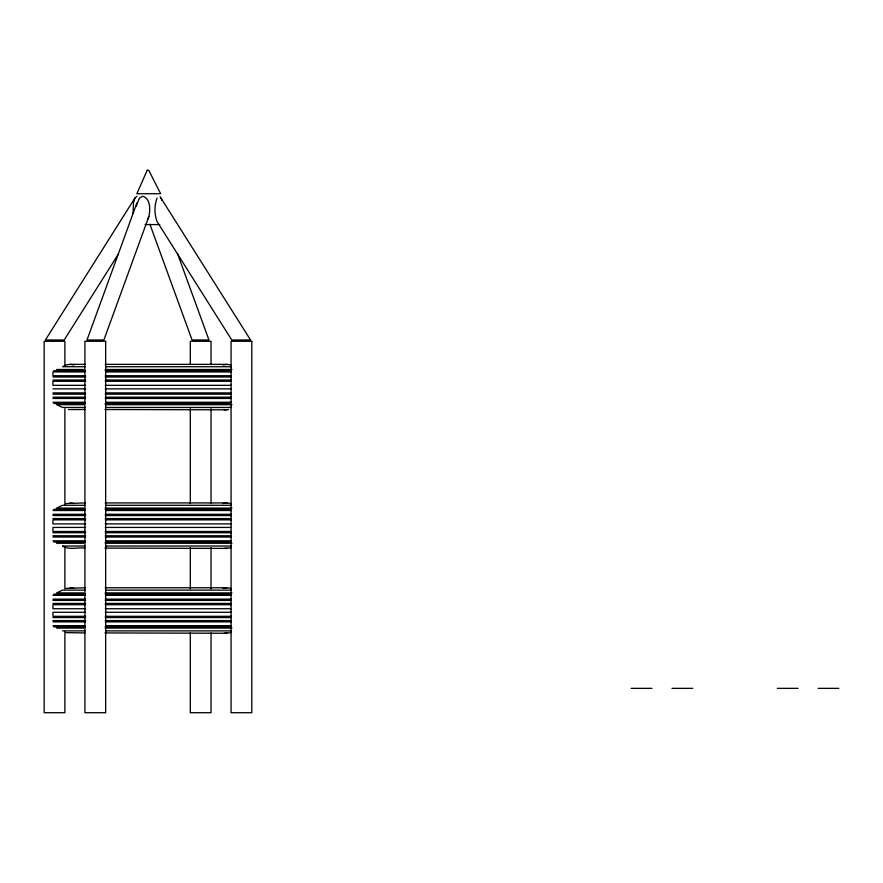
<?xml version="1.0" encoding="UTF-8"?>
<svg xmlns="http://www.w3.org/2000/svg" width="883" height="883" viewBox="0 0 883 883"><rect width="100%" height="100%" fill="white"/><g stroke="black" fill="none" stroke-linecap="round" stroke-linejoin="round"><path stroke-width="1.32" d="M136.192 206.28L139.404 198.046L142.858 196.236C150.684 198.818 150.397 209.889 148.841 216.556L103.885 339.999L86.987 339.999L136.876 203.002M136.92 196.236L134.922 198.046L133.465 203.002L133.068 213.289M157.042 198.046C154.304 205.474 154.304 214.094 157.042 221.512L231.776 339.999L250.573 339.999L160.066 196.688M147.748 219.359L148.841 216.556M134.922 198.046L45.386 339.999L64.183 339.999L118.399 254.039M85.508 364.359L70.011 364.359L66.148 364.955L62.538 366.721L84.989 366.721M223.112 364.955L226.975 364.359L230.838 364.955M224.304 409.822L228.664 409.569M66.148 503.531L85.508 502.924M223.112 503.531L226.975 502.924L230.838 503.531M224.304 548.398L230.838 547.802M66.148 588.365L85.508 587.769M223.112 588.365L226.975 587.769L230.838 588.365M224.304 633.243L230.838 632.636M145.088 224.58L159.768 224.58M105.187 364.359L226.975 364.359M105.518 366.721L231.512 366.721M56.655 369.491L83.554 369.491M105.176 369.491L231.953 369.491M53.731 370.717L85.408 370.717M105.143 370.717L230.551 370.717M84.889 371.931L52.947 371.931L52.947 375.728L85.596 375.728M106.137 371.931L231.236 371.931M105.276 375.728L231.236 375.728M52.947 376.986L85.596 376.986M105.276 376.986L231.236 376.986M52.947 380.021L85.596 380.021M105.276 380.021L231.236 380.021M85.596 381.279L52.947 381.279L52.947 385.319L85.596 385.319M105.276 381.279L231.236 381.279M105.276 385.319L231.236 385.319M52.947 388.862L85.596 388.862M105.276 388.862L231.236 388.862M52.947 392.902L85.596 392.902M105.276 392.902L231.236 392.902M52.947 394.16L85.596 394.16M105.276 394.16L231.236 394.16M52.947 397.195L85.596 397.195M105.276 397.195L231.236 397.195M52.947 398.454L85.596 398.454M105.276 398.454L231.236 398.454M52.947 402.251L84.889 402.251M106.137 402.251L231.236 402.251M53.731 403.465L85.408 403.465M105.143 403.465L230.551 403.465M83.554 404.69L56.655 404.69L62.538 407.46L84.989 407.46M105.176 404.69L231.953 404.69M105.518 407.46L231.512 407.46M84.9 409.524L68.322 409.569M104.934 409.524L226.975 409.822M105.187 502.924L226.975 502.924M84.989 505.297L62.538 505.297L56.655 508.067L83.554 508.067M105.518 505.297L231.512 505.297M105.176 508.067L231.953 508.067M53.731 509.281L85.408 509.281M105.143 509.281L230.551 509.281M52.947 510.506L84.889 510.506M106.137 510.506L231.236 510.506M52.947 514.292L85.596 514.292M105.276 514.292L231.236 514.292M52.947 515.562L85.596 515.562M105.276 515.562L231.236 515.562M52.947 518.586L85.596 518.586M105.276 518.586L231.236 518.586M85.596 519.855L52.947 519.855L52.947 523.895L85.596 523.895M105.276 519.855L231.236 519.855M105.276 523.895L231.236 523.895M85.596 527.427L52.947 527.427L52.947 531.478L85.596 531.478M105.276 527.427L231.236 527.427M105.276 531.478L231.236 531.478M52.947 532.736L85.596 532.736M105.276 532.736L231.236 532.736M52.947 535.771L85.596 535.771M105.276 535.771L231.236 535.771M52.947 537.03L85.596 537.03M105.276 537.03L231.236 537.03M52.947 540.815L84.889 540.815M106.137 540.815L231.236 540.815M53.731 542.041L85.408 542.041M105.143 542.041L230.551 542.041M56.655 543.266L83.554 543.266M105.176 543.266L231.953 543.266M84.989 546.025L62.538 546.025C69.26 550.319 77.494 547.085 84.9 548.1M105.518 546.025L231.512 546.025M104.934 548.1L226.975 548.398M105.187 587.769L226.975 587.769M84.989 590.131L62.538 590.131L56.655 592.901L83.554 592.901M105.518 590.131L231.512 590.131M105.176 592.901L231.953 592.901M53.731 594.127L85.408 594.127M105.143 594.127L230.551 594.127M52.947 595.341L84.889 595.341M106.137 595.341L231.236 595.341M52.947 599.138L85.596 599.138M105.276 599.138L231.236 599.138M52.947 600.396L85.596 600.396M105.276 600.396L231.236 600.396M52.947 603.431L85.596 603.431M105.276 603.431L231.236 603.431M85.596 604.689L52.947 604.689L52.947 608.74L85.596 608.74M105.276 604.689L231.236 604.689M105.276 608.74L231.236 608.74M85.596 612.272L52.947 612.272L52.947 616.312L85.596 616.312M105.276 612.272L231.236 612.272M105.276 616.312L231.236 616.312M52.947 617.581L85.596 617.581M105.276 617.581L231.236 617.581M52.947 620.606L85.596 620.606M105.276 620.606L231.236 620.606M52.947 621.875L85.596 621.875M105.276 621.875L231.236 621.875M52.947 625.661L84.889 625.661M106.137 625.661L231.236 625.661M53.731 626.886L85.408 626.886M105.143 626.886L230.551 626.886M56.655 628.1L83.554 628.1M105.176 628.1L231.953 628.1M62.538 630.87L84.989 630.87M105.518 630.87L231.512 630.87M84.9 632.934L66.148 632.636M104.934 632.934L226.975 633.243M631.19 688.354L651.941 688.354M671.963 688.354L692.702 688.354M777.338 688.354L798.089 688.354M818.111 688.354L838.85 688.354M70.011 364.359L73.874 364.955M70.011 502.924L73.874 503.531M70.011 587.769L73.874 588.365M161.026 198.046L161.854 200.198M177.439 253.41L208.973 339.999L192.064 339.999L149.922 224.271M211.037 364.668L211.037 341.279L190.298 341.279L190.298 364.668M211.037 408.686L211.037 503.608M211.037 547.626L211.037 588.906M211.037 632.923L211.037 712.713L190.298 712.713L190.298 632.923M190.298 408.686L190.298 503.608M190.298 547.626L190.298 588.906M64.889 366.037L64.889 341.279L44.15 341.279L44.15 712.713L64.889 712.713L64.889 631.544M64.889 408.686L64.889 504.988M64.889 547.626L64.889 588.906M147.207 170.287L136.876 193.719L160.629 193.719L148.752 170.287L147.207 170.287M105.662 341.279L84.911 341.279L84.911 712.713L105.662 712.713L105.662 341.279M251.81 341.279L231.059 341.279L231.059 712.713L251.81 712.713L251.81 341.279"/></g></svg>
